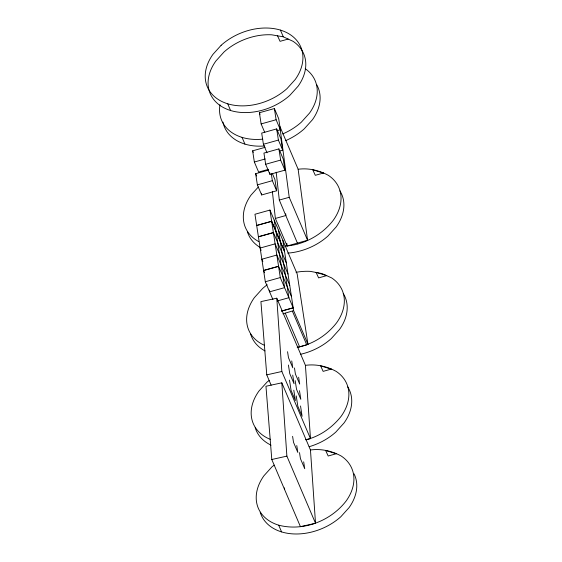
<?xml version="1.0" encoding="UTF-8"?>
<svg xmlns="http://www.w3.org/2000/svg" width="562" height="562" viewBox="0 0 562 562"><rect width="100%" height="100%" fill="white"/><g stroke="black" fill="none" stroke-linecap="round" stroke-linejoin="round"><path stroke-width="0.84" d="M258.309 187.02L251.031 195.084A50.805 36.361 -23.1 0 0 258.836 241.625M269.198 380.502L267.105 382.027L258.878 391.138A50.805 36.361 -23.1 0 0 270.455 439.428M274.235 465.139L272.141 466.664L263.922 475.775A50.805 36.361 -23.1 0 0 278.71 525.189L281.576 531.905M282.883 313.821L293.617 310.645L282.834 240.283M306.248 439.723C320.094 436.14 332.381 427.478 341.169 416.259A50.805 36.361 -23.1 0 0 336.125 371.356C326.789 366.269 316.02 363.881 305.426 365.342L276.785 298.19L260.923 301.611L266.753 374.868L271.144 385.174M278.71 525.189C303.41 531.631 330.849 520.946 346.206 500.897A50.805 36.361 -23.1 0 0 341.169 455.993C331.826 450.907 321.057 448.518 310.463 449.979L281.822 382.827L265.959 386.249L271.79 459.505L300.431 526.657L315.521 523.278L310.463 449.979M288.166 39.066L280.059 41.328L277.516 35.813M264.758 132.449L261.126 123.928L259.405 112.737L274.389 108.55L278.682 118.624L280.403 129.808L277.073 130.742M261.126 123.928L276.104 119.741L280.403 129.808M279.356 151.094L282.686 150.159L280.972 138.976L276.673 128.902L261.695 133.089L263.409 144.272L267.041 152.801M263.409 144.272L278.387 140.086L282.686 150.159M268.629 169.303L258.639 172.091L254.347 162.018L252.626 150.834L265.109 147.342M278.921 148.902L263.936 153.089L265.65 164.273L269.95 174.346L284.927 170.16L283.213 158.976L278.921 148.902L280.635 160.086L284.927 170.16M254.347 162.018L265.166 158.997M265.65 164.273L280.635 160.086M272.289 173.377L274.93 179.58L276.644 190.764L261.667 194.951L257.368 184.877L255.654 173.693L268.137 170.202M257.368 184.877L272.352 180.69L276.644 190.764M297.727 243.845L279.307 200.065L289.226 197.297L279.806 126.281L298.141 169.253L307.562 240.269L287.119 245.987L275.373 218.456L272.366 191.452M297.937 347.246L307.976 344.443L297.15 273.863L269.943 210.069L254.958 214.255L258.401 236.707L273.385 232.52L286.283 262.812M275.373 218.456L285.896 215.513L285.7 213.771M256.679 225.446L271.657 221.259L284.548 251.474M256.686 225.517L271.671 221.33L284.555 251.551M278.555 266.233L273.406 232.668L258.429 236.855L263.571 270.42L278.555 266.233L291.467 296.603M280.29 277.572L278.576 266.381L263.599 270.568L265.313 281.759L280.29 277.572L293.181 307.786L281.527 311.046M277.235 300.972L288.882 297.712L278.534 230.216M281.541 311.123L293.188 307.864M297.207 347.393C312.774 344.302 326.929 335.31 336.631 322.778A50.805 36.361 -23.1 0 0 331.587 277.874L321.914 273.539L310.294 271.369A50.805 36.361 -23.1 0 0 296.041 272.31M266.753 374.868L281.843 371.489L310.484 438.641L305.454 439.765M271.79 459.505L286.88 456.126L315.521 523.278M298.141 169.253C308.552 167.848 319.104 170.328 328.278 175.295A50.805 36.361 -23.1 0 1 333.322 220.206C321.752 235.148 303.613 245.144 284.681 246.114M283.29 36.811L271.741 34.816A50.805 36.361 -23.1 0 0 224.013 51.992L215.794 61.103A50.805 36.361 -23.1 0 0 225.439 108.557A50.805 36.361 -23.1 0 0 289.859 95.336L298.078 86.225A50.805 36.361 -23.1 0 0 293.041 41.314L283.29 36.811L280.424 30.095M259.405 112.737L260.073 114.29M289.226 197.297L307.562 240.269M252.626 150.834L253.293 152.379M227.722 103.801L230.582 110.517M242.039 137.374L244.906 144.09M255.654 173.693L256.644 176.018M288.011 274.073L275.12 243.859L260.143 248.046L261.133 250.371M289.739 285.334L276.834 255.043L261.857 259.23L262.847 261.555M293.617 310.645L307.941 344.225M292.409 311.215L306.726 344.794M285.271 313.21L299.588 346.789M263.571 270.42L264.562 272.746M265.313 281.759L272.914 299.581M274.389 108.55L276.104 119.741M276.673 128.902L278.387 140.086M271.291 173.806L272.352 180.69M269.683 172.625L269.95 174.346M298.633 377.186L299.687 384.071L295.394 373.997L294.467 367.969M274.235 220.142L277.677 242.594M277.705 242.742L282.848 276.307M282.869 276.455L284.59 287.646L269.605 291.833L269.346 290.111M299.49 390.695L300.81 399.301L296.511 389.227L295.19 380.622M300.53 405.968L302.11 416.294L297.818 406.221L296.23 395.894M269.943 210.069L273.385 232.52M291.727 360.916L292.781 367.801L288.482 357.727L287.561 351.707M292.725 375.107L294.045 383.713L289.753 373.639L288.432 365.033M293.8 390.197L295.38 400.523L291.088 390.45L289.507 380.123M303.67 461.823L304.73 468.708L300.431 458.634L299.511 452.607M261.4 193.23L261.667 194.951M296.764 445.554L297.818 452.438L293.526 442.364L292.598 436.344M286.831 243.374L287.119 245.987M276.181 172.204L279.307 200.065M284.505 487.886L284.639 489.628M305.426 365.342L310.484 438.641M276.785 298.19L281.843 371.489M281.822 382.827L286.88 456.126M264.372 345.286A50.805 36.361 -23.1 0 1 254.34 297.656L262.566 288.545A50.805 36.361 -23.1 0 1 267.21 284.765M343.227 293.448A50.805 36.361 -23.1 0 1 339.497 329.494L331.271 338.605A50.805 36.361 -23.1 0 1 300.354 354.327M265.004 350.913A50.805 36.361 -23.1 0 1 250.624 334.109M347.766 386.93A50.805 36.361 -23.1 0 1 344.035 422.975L335.809 432.087A50.805 36.361 -23.1 0 1 309.156 446.713M271.017 445.139A50.805 36.361 -23.1 0 1 255.162 427.591M354.074 473.85A50.805 36.361 -23.1 0 1 349.072 507.612L340.853 516.724A50.805 36.361 -23.1 0 1 260.199 512.228M339.919 190.869A50.805 36.361 -23.1 0 1 336.188 226.922L327.962 236.033A50.805 36.361 -23.1 0 1 287.709 253.132M260.283 247.547A50.805 36.361 -23.1 0 1 247.315 231.537M305.201 68.655A50.805 36.361 -23.1 0 1 309.536 113.081L301.316 122.193A50.805 36.361 -23.1 0 1 282.707 133.946M262.756 139.151A50.805 36.361 -23.1 0 1 219.967 104.722M316.582 84.497A50.805 36.361 -23.1 0 1 312.402 119.797L304.175 128.909A50.805 36.361 -23.1 0 1 285.573 140.662M264.772 145.944A50.805 36.361 -23.1 0 1 222.952 122.102M221.147 45.276L212.928 54.388A50.805 36.361 -23.1 0 0 222.573 101.841A50.805 36.361 -23.1 0 0 286.992 88.62L295.219 79.509A50.805 36.361 -23.1 0 0 285.566 32.048A50.805 36.361 -23.1 0 0 221.147 45.276M323.403 173.047L315.296 175.309L312.76 169.794L323.403 173.047M326.712 275.619L318.605 277.888L316.069 272.366L326.712 275.619M331.25 369.101L323.143 371.37L320.6 365.848L331.25 369.101M336.294 453.738L328.187 456.007L325.644 450.485L336.294 453.738"/></g></svg>
